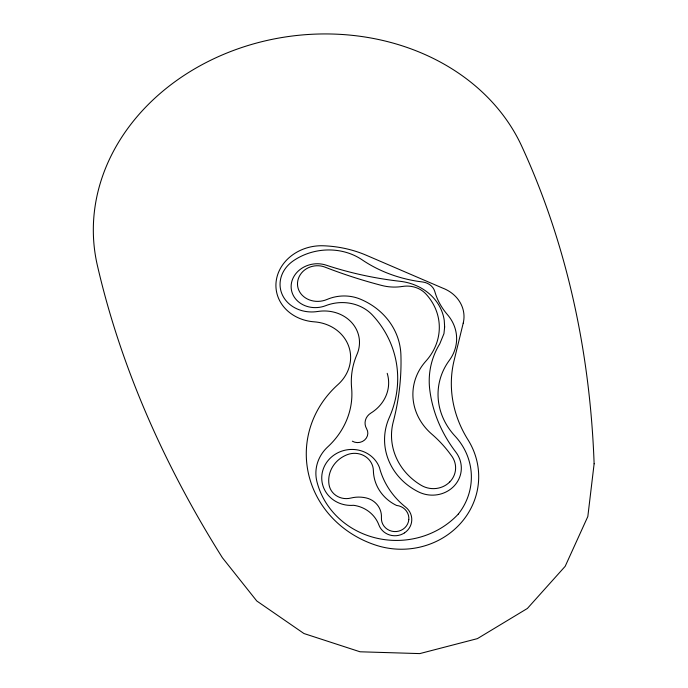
<?xml version="1.0" encoding="UTF-8"?>
<svg xmlns="http://www.w3.org/2000/svg" width="688" height="688" viewBox="0 0 688 688"><rect width="100%" height="100%" fill="white"/><g stroke="black" fill="none" stroke-linecap="round" stroke-linejoin="round"><path stroke-width="1.03" d="M352.325 441.189A10.045 9.271 -6.3 0 0 364.606 440.036A10.045 9.271 -6.3 0 0 366.618 428.753A12.952 11.911 -3.7 0 1 370.884 413.075A39.388 35.613 -6.8 0 0 387.206 373.317M444.646 326.963L443.949 333.654L439.761 343.845A88.21 78.724 9.8 0 0 429.742 389.589A146.363 128.948 13.7 0 0 455.8 452.059A29.292 27.339 4.9 0 1 454.2 485.917A29.292 27.339 4.9 0 1 418.553 491.92A63.287 58.334 5.6 0 1 389.236 417.693A113.21 101.686 -13.1 0 0 372.509 315.156A40.558 35.982 -7.1 0 0 325.734 305.661A25.232 21.861 -8.4 0 1 291.127 286.449A25.232 21.861 -8.4 0 1 326.06 265.129A303.124 234.832 -1.2 0 0 400.158 281.315A51.669 45.649 -2.5 0 1 444.233 320.29L444.646 326.963M594.122 463.798L587.827 516.525L565.183 566.319L527.395 608.45L477.412 638.627L419.775 653.6L360.03 651.785L303.967 633.536L256.787 600.994L222.387 557.719A1315.172 884.923 21.4 0 1 97.318 265.181A222.095 186.508 -7.8 0 1 254.388 43.645A222.095 186.508 -7.8 0 1 521.925 146.621A1326.12 942.225 -43.7 0 1 594.122 463.798M463.222 323.136L454.097 360.486A123.874 109.418 14.2 0 0 467.986 439.787A77.374 72.627 0.3 0 1 461.218 522.631A77.374 72.627 0.3 0 1 376.052 545.24A103.802 96.492 1 0 1 337.903 384.635A41.452 36.997 -10.2 0 0 348.498 345.72A41.452 36.997 -10.2 0 0 314.27 321.838A43.869 37.986 -8.1 0 1 276.137 281.547A43.869 37.986 -8.1 0 1 323.119 245.771A112.677 100.027 -9.5 0 1 366.463 255.325L442.341 287.962A35.329 31.046 0.4 0 1 463.222 323.136M458.303 514.074A66.254 62.195 1 0 0 455.017 436.063A69.884 62.771 9.6 0 1 449.333 360.357A44.514 39.508 -0.7 0 0 447.449 314.648A72.249 62.015 5.1 0 1 434.825 291.583A14.732 12.831 -0.5 0 0 422.604 281.985A124.115 102.675 -0.4 0 1 362.12 259.823A56.081 48.891 -7.8 0 0 293.363 260.786A33.187 28.715 -8.6 0 0 282.527 295.229A33.187 28.715 -8.6 0 0 317.744 311.483A36.653 32.551 -8.7 0 1 356.977 354.432A83.282 75.112 2.2 0 0 351.611 388.015A78.793 71.079 -14.8 0 1 327.729 446.908A38.717 36.301 -7.5 0 0 316.901 481.548A81.829 76.437 -0.7 0 0 376.886 538.222A81.829 76.437 -0.7 0 0 458.303 514.074M404.561 532.847A16.933 16.177 0.4 0 0 405.679 507.159A79.653 73.625 7.3 0 1 379.449 467.522A29.765 27.95 -8.1 0 0 344.026 450.451A29.765 27.95 -8.1 0 0 322.122 482.408A29.765 27.95 -8.1 0 0 353.563 505.302A32.052 30.779 -11.3 0 1 378.907 525.013A16.933 16.177 0.4 0 0 404.561 532.847M449.737 481.97A22.515 21.01 5 0 0 451.044 455.129A127.581 121.862 -11.2 0 0 431.823 434.154A59.435 53.673 6.3 0 1 425.915 361.097A60.389 53.389 -3.7 0 0 425.846 293.914A24.441 21.414 -1.5 0 0 402.566 286.432A43.525 37.212 -2.7 0 1 381.917 285.494A420.067 313.393 0.7 0 1 324.951 267.107A18.834 16.297 -8.3 0 0 301.473 273.05A21.001 18.18 -8.2 0 0 302.187 295.221A21.001 18.18 -8.2 0 0 327.032 299.452A38.855 34.357 -6.8 0 1 360.426 299.185A73.47 65.67 -8.5 0 1 400.915 354.991A283.998 245.865 -24.4 0 1 393.235 421.942A63.27 58.179 6.3 0 0 421.219 485.332A22.515 21.01 5 0 0 449.737 481.97M408.81 519.638A13.734 13.115 0.5 0 0 396.537 505.439A42.493 39.758 2.5 0 1 373.386 470.678A19.178 17.974 -7.5 0 0 347.199 454.699A29.257 27.511 -7.1 0 0 329.036 484.679A17.793 16.736 -9.1 0 0 350.828 498.06A31.536 30.203 -8.4 0 1 366.171 497.931A20.33 19.402 -7.4 0 1 381.419 517.703A13.734 13.115 0.5 0 0 394.129 531.557A13.734 13.115 0.5 0 0 408.81 519.638"/></g></svg>
